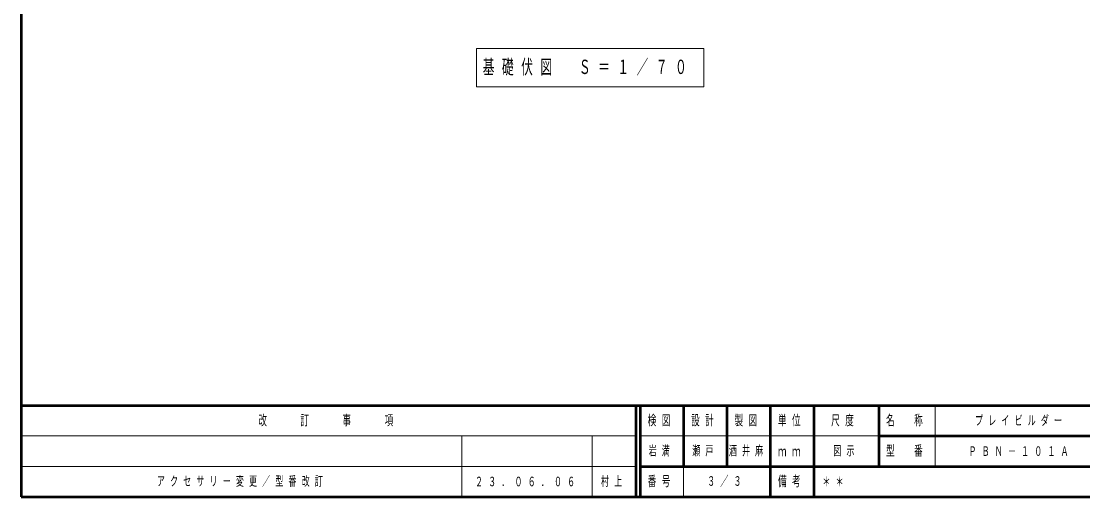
# Model space of a CAD drawing. Units: millimetres on the paper. Extents: x -385 to 0, y -594 to 267.
# Drawn here: x -385 to -140.5, y -594 to -484.5 of the extents above; entities that cross this region are included whole.
import ezdxf

# ---------------------------------------------------------------- set-up
doc = ezdxf.new("R2010")
doc.units = ezdxf.units.MM
doc.layers.add('0_2', color=7, linetype='Continuous', lineweight=13)
doc.layers.add('LY_19', color=7, linetype='Continuous', lineweight=13)
doc.layers.add('LY_20', color=7, linetype='Continuous')
doc.styles.add('ＭＳ ゴシック', font='')
doc.styles.get('ＭＳ ゴシック').set_extended_font_data('MS Gothic')

msp = doc.modelspace()

# ---------------------------------------------------------------- linework, layer by layer
at = {"layer": '0_2'}
for p, q in [((-280.126, -490.812), (-280.126, -499.612)), ((-227.826, -490.812), (-280.126, -490.812)), ((-227.826, -499.612), (-227.826, -490.812)), ((-280.126, -499.612), (-227.826, -499.612))]:
    msp.add_line(p, q, dxfattribs=at)
at = {"layer": 'LY_19', "lineweight": 50}
for p, q in [((-385, -327), (-385, -594)), ((-385, -573), (0, -573)), ((-385, -594), (0, -594))]:
    msp.add_line(p, q, dxfattribs=at)
at = {"layer": 'LY_19', "color": 140, "lineweight": 50}
for p, q in [((-243.5, -573), (-243.5, -594)), ((-242.5, -573), (-242.5, -594)), ((-232.5, -573), (-232.5, -587)), ((-222.5, -573), (-222.5, -587)), ((-212.5, -573), (-212.5, -594)), ((-202.5, -573), (-202.5, -587)), ((-187.5, -573), (-187.5, -587)), ((-187.5, -580), (-70, -580)), ((-242.5, -587), (0, -587)), ((-202.5, -587), (-202.5, -594))]:
    msp.add_line(p, q, dxfattribs=at)
at = {"layer": 'LY_19'}
for p, q in [((-174.5, -573), (-174.5, -587)), ((-385, -580), (-243.5, -580)), ((-283.5, -580), (-283.5, -594)), ((-253.5, -580), (-253.5, -594)), ((-242.5, -580), (-187.5, -580)), ((-385, -587), (-243.5, -587)), ((-232.5, -587), (-232.5, -594))]:
    msp.add_line(p, q, dxfattribs=at)

# ---------------------------------------------------------------- texts
at = {"layer": '0_2', "attachment_point": 4, "style": 'ＭＳ ゴシック'}
for s, insert, char_height in [('\\T1.64;\\W0.6;基礎伏図\u3000Ｓ＝１／７０', (-278.726, -495.212), 3.299), ('\\T1.64;\\W0.6;アクセサリー変更／型番改訂', (-353.75, -590.5), 2.199), ('\\T1.64;\\W0.6;村上', (-251.5, -590.5), 2.199), ('\\T1.64;\\W0.6;２３．０６．０６', (-280.5, -590.5), 2.199)]:
    msp.add_mtext(s, dxfattribs=dict(at, insert=insert, char_height=char_height))
at = {"layer": 'LY_19', "char_height": 2.346, "attachment_point": 5, "style": 'ＭＳ ゴシック'}
for s, insert in [('\\T1.64;\\W0.6;改\u3000\u3000訂\u3000\u3000事\u3000\u3000項', (-314.25, -576.5)), ('\\T1.64;\\W0.6;検図', (-237.5, -576.5)), ('\\T1.64;\\W0.6;設計', (-227.5, -576.5)), ('\\T1.64;\\W0.6;製図', (-217.5, -576.5)), ('\\T1.64;\\W0.6;単位', (-207.5, -576.5)), ('\\T1.64;\\W0.6;尺度', (-195.25, -576.5)), ('\\T1.64;\\W0.6;名\u3000称', (-181, -576.5)), ('\\T1.64;\\W0.6;ｍｍ', (-207.5, -583.5)), ('\\T1.64;\\W0.6;型\u3000番', (-181, -583.5)), ('\\T1.64;\\W0.6;番号', (-237.5, -590.5)), ('\\T1.64;\\W0.6;備考', (-207.5, -590.5))]:
    msp.add_mtext(s, dxfattribs=dict(at, insert=insert))
at = {"layer": 'LY_20', "char_height": 2.199, "style": 'ＭＳ ゴシック'}
for s, insert, attachment_point in [('\\T1.64;\\W0.6;プレイビルダー', (-154.75, -576.5), 5), ('\\T1.64;\\W0.6;岩満', (-237.5, -583.5), 5), ('\\T1.64;\\W0.6;瀬戸', (-230.5, -583.5), 4), ('\\T1.64;\\W0.6;酒井麻', (-217.5, -583.5), 5), ('\\T1.64;\\W0.6;図示', (-198, -583.5), 4), ('\\T1.64;\\W0.6;ＰＢＮ－１０１Ａ', (-154.75, -583.5), 5), ('\\T1.64;\\W0.6;３／３', (-222.5, -590.5), 5), ('\\T1.64;\\W0.6;＊＊', (-200.5, -590.5), 4)]:
    msp.add_mtext(s, dxfattribs=dict(at, insert=insert, attachment_point=attachment_point))

doc.saveas('drawing.dxf')
